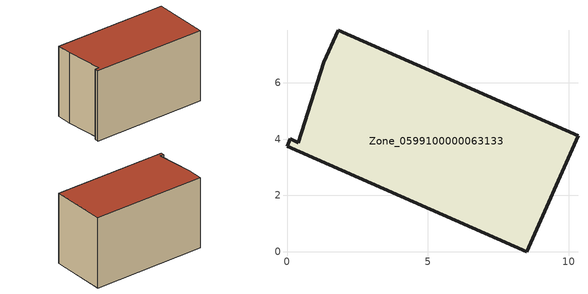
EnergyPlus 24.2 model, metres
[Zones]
Zone_0599100000063133
 floor ground (C_G): 0.41,3.87 1.31,6.72 1.81,7.86 10.32,4.12 8.51,0 0,3.75 0.12,4.01 z0
 wall outside (C_F): 8.51,0 10.32,4.12 1.81,7.86 1.31,6.72 0.41,3.87 0.12,4.01 0,3.75 8.51,0 z0:5.78
 roof outside (C_R): 0.12,4.01 0,3.75 8.51,0 10.32,4.12 1.81,7.86 1.31,6.72 0.41,3.87 z5.78
[BUILDING]
Pand.0599100000063133: North Axis=0; Terrain=City; Loads Convergence Tolerance Value=0.04; Temperature Convergence Tolerance Value=0.4; Solar Distribution=FullExterior; Maximum Number of Warmup Days=25; Minimum Number of Warmup Days=1
[Site:Location]
Rotterdam.The.Hague.AP_ZH_NLD Design_Conditions: Latitude=51.96; Longitude=4.45; Time Zone=1; Elevation=-4.5
[SITE:GROUNDTEMPERATURE:BUILDINGSURFACE]
18, 18, 18, 18, 18, 18, 18, 18, 18, 18, 18, 18
[MATERIAL] Thermal Absorptance=0.9; Solar Absorptance=0.7; Visible Absorptance=0.7
Name | Roughness | Thickness | Conductivity | Density | Specific Heat
G.TI.1946-1964 | MediumSmooth | 0.15 | 1 | 540 | 1210
F.TI.1946-1964 | Rough | 0.3 | 0.857143 | 1920 | 840
R.TI.1946-1964 | MediumRough | 0.2 | 0.277778 | 1500 | 1000
[CONSTRUCTION]
C_G: G.TI.1946-1964
C_F: F.TI.1946-1964
C_R: R.TI.1946-1964
[ZONE]
Zone_0599100000063133: Type=1; Multiplier=1; Ceiling Height=Autocalculate; Volume=Autocalculate; Floor Area=autocalculate; Part of Total Floor Area=Yes
[ZONEINFILTRATION:DESIGNFLOWRATE]
Infil_Zone_0599100000063133: Zone or ZoneList or Space or SpaceList=Zone_0599100000063133; Schedule=AlwaysOn; Design Flow Rate Calculation Method=Flow/Area; Flow Rate per Floor Area=0.003; Constant Term Coefficient=1; Temperature Term Coefficient=0; Velocity Term Coefficient=0; Velocity Squared Term Coefficient=0
[HVACTEMPLATE:ZONE:IDEALLOADSAIRSYSTEM]
Zone_0599100000063133: Maximum Heating Supply Air Temperature=50; Minimum Cooling Supply Air Temperature=13; Maximum Heating Supply Air Humidity Ratio=0.0156; Minimum Cooling Supply Air Humidity Ratio=0.0077; Heating Limit=NoLimit; Cooling Limit=NoLimit; Dehumidification Control Type=ConstantSensibleHeatRatio; Cooling Sensible Heat Ratio=0.7; Dehumidification Setpoint=60; Humidification Control Type=None; Humidification Setpoint=30; Outdoor Air Method=None; Outdoor Air Flow Rate per Person=0.00944; Outdoor Air Flow Rate per Zone Floor Area=0; Outdoor Air Flow Rate per Zone=0; Demand Controlled Ventilation Type=None; Outdoor Air Economizer Type=NoEconomizer; Heat Recovery Type=None; Sensible Heat Recovery Effectiveness=0.7; Latent Heat Recovery Effectiveness=0.65
[ZONECONTROL:THERMOSTAT]
ThermostatControl_Zone_0599100000063133: Zone or ZoneList=Zone_0599100000063133; Control Type Schedule=DualSetpointControlType; Control 1=Thermostat_Zone_0599100000063133; Temperature Difference Between Cutout And Setpoint=0
[THERMOSTATSETPOINT:DUALSETPOINT]
Thermostat_Zone_0599100000063133: Heating Setpoint Temperature Schedule=HeatingSetpoint_Zone_0599100000063133; Cooling Setpoint Temperature Schedule=CoolingSetpoint_Zone_0599100000063133
[SCHEDULE:COMPACT]
HeatingSetpoint_Zone_0599100000063133: Through: 12/31, For: AllDays, Until: 24:00, 21
CoolingSetpoint_Zone_0599100000063133: Through: 12/31, For: AllDays, Until: 24:00, 24
DualSetpointControlType: Through: 12/31, For: AllDays, Until: 24:00, 4
AlwaysOn: Through: 12/31, For: AllDays, Until: 24:00, 1
